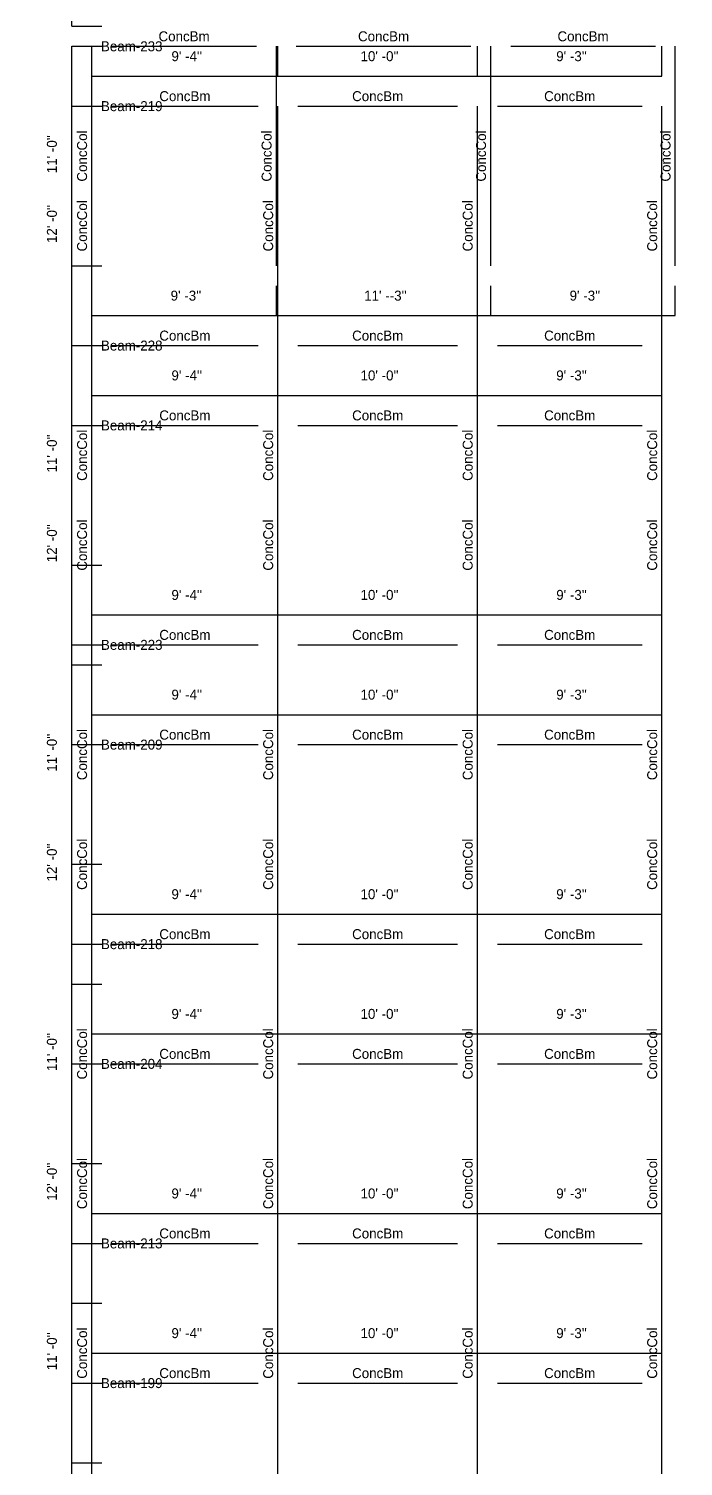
# Model space of a CAD drawing. Extents: x -38 to 2998, y -195 to 11529.
# Drawn here: x -38 to 356, y 7246 to 8111 of the extents above; entities that cross this region are included whole.
import ezdxf
from ezdxf.enums import TextEntityAlignment as Align

# ---------------------------------------------------------------- set-up
doc = ezdxf.new("R2010")
doc.units = 0
doc.header["$MEASUREMENT"] = 0
doc.layers.get('0').update_dxf_attribs({"linetype": 'CONTINUOUS'})
for name, color, linetype in [('CENTERLINES', 7, 'CONTINUOUS'), ('DIMENSIONS', 4, 'CONTINUOUS'), ('TEXT', 5, 'CONTINUOUS')]:
    doc.layers.add(name, color=color, linetype=linetype)
doc.dimstyles.get("Standard").update_dxf_attribs({"dimtxt": 0.18, "dimasz": 0.18, "dimexe": 0.18, "dimexo": 0.0625, "dimgap": 0.09, "dimtad": 0, "dimtih": 1, "dimtoh": 1, "dimdec": 4, "dimzin": 0, "dimtxsty": 'STANDARD', "dimcen": 0.09, "dimazin": 3, "dimtfac": 1, "dimtdec": 4, "dimtofl": 0, "dimtmove": 0, "dimatfit": 3, "dimtolj": 1, "dimtzin": 0})

# ---------------------------------------------------------------- blocks, each defined once
blk = doc.blocks.new('*D1375')
at = {"color": 1, "linetype": 'BYBLOCK'}
for points in [[(-8.29, 7292.29), (-7.23, 7291.23), (-16.77, 7300.77), (-15.71, 7299.71)], [(-8.29, 7148.29), (-7.23, 7147.23), (-16.77, 7156.77), (-15.71, 7155.71)]]:
    blk.add_solid(points, dxfattribs=at)
at = {"layer": 'DIMENSIONS', "color": 9, "linetype": 'BYBLOCK'}
for p, q in [((-12, 7296), (6, 7296)), ((-12, 7152), (6, 7152))]:
    blk.add_line(p, q, dxfattribs=at)
at = {"layer": 'DIMENSIONS', "color": 0, "linetype": 'BYBLOCK'}
blk.add_line((-12, 7152), (-12, 7296), dxfattribs=at)
at = {"layer": 'DIMENSIONS', "color": 0, "linetype": 'BYBLOCK', "insert": (-24, 7224), "char_height": 6, "attachment_point": 5, "rotation": 90}
blk.add_mtext("\\A1; 12' -0''", dxfattribs=at)
blk = doc.blocks.new('*D1376')
at = {"color": 1, "linetype": 'BYBLOCK'}
for points in [[(4.77, 7318.77), (3.71, 7317.71), (-3.71, 7310.29), (-4.77, 7309.23)], [(116.73, 7318.77), (115.67, 7317.71), (108.25, 7310.29), (107.19, 7309.23)]]:
    blk.add_solid(points, dxfattribs=at)
at = {"layer": 'DIMENSIONS', "color": 9, "linetype": 'BYBLOCK'}
for p, q in [((0, 7314), (0, 7332)), ((111.96, 7314), (111.96, 7332))]:
    blk.add_line(p, q, dxfattribs=at)
at = {"layer": 'DIMENSIONS', "color": 0, "linetype": 'BYBLOCK'}
blk.add_line((0, 7314), (111.96, 7314), dxfattribs=at)
at = {"layer": 'DIMENSIONS', "color": 0, "linetype": 'BYBLOCK', "insert": (55.98, 7326), "char_height": 6, "attachment_point": 5}
blk.add_mtext("\\A1; 9' -4''", dxfattribs=at)
blk = doc.blocks.new('*D1377')
at = {"color": 1, "linetype": 'BYBLOCK'}
for points in [[(116.73, 7318.77), (115.67, 7317.71), (108.25, 7310.29), (107.19, 7309.23)], [(236.73, 7318.77), (235.67, 7317.71), (228.25, 7310.29), (227.19, 7309.23)]]:
    blk.add_solid(points, dxfattribs=at)
at = {"layer": 'DIMENSIONS', "color": 9, "linetype": 'BYBLOCK'}
for p, q in [((111.96, 7314), (111.96, 7332)), ((231.96, 7314), (231.96, 7332))]:
    blk.add_line(p, q, dxfattribs=at)
at = {"layer": 'DIMENSIONS', "color": 0, "linetype": 'BYBLOCK'}
blk.add_line((111.96, 7314), (231.96, 7314), dxfattribs=at)
at = {"layer": 'DIMENSIONS', "color": 0, "linetype": 'BYBLOCK', "insert": (171.96, 7326), "char_height": 6, "attachment_point": 5}
blk.add_mtext("\\A1; 10' -0''", dxfattribs=at)
blk = doc.blocks.new('*D1378')
at = {"color": 1, "linetype": 'BYBLOCK'}
for points in [[(236.73, 7318.77), (235.67, 7317.71), (228.25, 7310.29), (227.19, 7309.23)], [(347.73, 7318.77), (346.67, 7317.71), (339.25, 7310.29), (338.19, 7309.23)]]:
    blk.add_solid(points, dxfattribs=at)
at = {"layer": 'DIMENSIONS', "color": 9, "linetype": 'BYBLOCK'}
for p, q in [((231.96, 7314), (231.96, 7332)), ((342.96, 7314), (342.96, 7332))]:
    blk.add_line(p, q, dxfattribs=at)
at = {"layer": 'DIMENSIONS', "color": 0, "linetype": 'BYBLOCK'}
blk.add_line((231.96, 7314), (342.96, 7314), dxfattribs=at)
at = {"layer": 'DIMENSIONS', "color": 0, "linetype": 'BYBLOCK', "insert": (287.46, 7326), "char_height": 6, "attachment_point": 5}
blk.add_mtext("\\A1; 9' -3''", dxfattribs=at)
blk = doc.blocks.new('*D1379')
at = {"color": 1, "linetype": 'BYBLOCK'}
for points in [[(-8.29, 7484.29), (-7.23, 7483.23), (-16.77, 7492.77), (-15.71, 7491.71)], [(-8.29, 7340.29), (-7.23, 7339.23), (-16.77, 7348.77), (-15.71, 7347.71)]]:
    blk.add_solid(points, dxfattribs=at)
at = {"layer": 'DIMENSIONS', "color": 9, "linetype": 'BYBLOCK'}
for p, q in [((-12, 7488), (6, 7488)), ((-12, 7344), (6, 7344))]:
    blk.add_line(p, q, dxfattribs=at)
at = {"layer": 'DIMENSIONS', "color": 0, "linetype": 'BYBLOCK'}
blk.add_line((-12, 7344), (-12, 7488), dxfattribs=at)
at = {"layer": 'DIMENSIONS', "color": 0, "linetype": 'BYBLOCK', "insert": (-24, 7416), "char_height": 6, "attachment_point": 5, "rotation": 90}
blk.add_mtext("\\A1; 12' -0''", dxfattribs=at)
blk = doc.blocks.new('*D1380')
at = {"color": 1, "linetype": 'BYBLOCK'}
for points in [[(4.77, 7510.77), (3.71, 7509.71), (-3.71, 7502.29), (-4.77, 7501.23)], [(116.73, 7510.77), (115.67, 7509.71), (108.25, 7502.29), (107.19, 7501.23)]]:
    blk.add_solid(points, dxfattribs=at)
at = {"layer": 'DIMENSIONS', "color": 9, "linetype": 'BYBLOCK'}
for p, q in [((0, 7506), (0, 7524)), ((111.96, 7506), (111.96, 7524))]:
    blk.add_line(p, q, dxfattribs=at)
at = {"layer": 'DIMENSIONS', "color": 0, "linetype": 'BYBLOCK'}
blk.add_line((0, 7506), (111.96, 7506), dxfattribs=at)
at = {"layer": 'DIMENSIONS', "color": 0, "linetype": 'BYBLOCK', "insert": (55.98, 7518), "char_height": 6, "attachment_point": 5}
blk.add_mtext("\\A1; 9' -4''", dxfattribs=at)
blk = doc.blocks.new('*D1381')
at = {"color": 1, "linetype": 'BYBLOCK'}
for points in [[(116.73, 7510.77), (115.67, 7509.71), (108.25, 7502.29), (107.19, 7501.23)], [(236.73, 7510.77), (235.67, 7509.71), (228.25, 7502.29), (227.19, 7501.23)]]:
    blk.add_solid(points, dxfattribs=at)
at = {"layer": 'DIMENSIONS', "color": 9, "linetype": 'BYBLOCK'}
for p, q in [((111.96, 7506), (111.96, 7524)), ((231.96, 7506), (231.96, 7524))]:
    blk.add_line(p, q, dxfattribs=at)
at = {"layer": 'DIMENSIONS', "color": 0, "linetype": 'BYBLOCK'}
blk.add_line((111.96, 7506), (231.96, 7506), dxfattribs=at)
at = {"layer": 'DIMENSIONS', "color": 0, "linetype": 'BYBLOCK', "insert": (171.96, 7518), "char_height": 6, "attachment_point": 5}
blk.add_mtext("\\A1; 10' -0''", dxfattribs=at)
blk = doc.blocks.new('*D1382')
at = {"color": 1, "linetype": 'BYBLOCK'}
for points in [[(236.73, 7510.77), (235.67, 7509.71), (228.25, 7502.29), (227.19, 7501.23)], [(347.73, 7510.77), (346.67, 7509.71), (339.25, 7502.29), (338.19, 7501.23)]]:
    blk.add_solid(points, dxfattribs=at)
at = {"layer": 'DIMENSIONS', "color": 9, "linetype": 'BYBLOCK'}
for p, q in [((231.96, 7506), (231.96, 7524)), ((342.96, 7506), (342.96, 7524))]:
    blk.add_line(p, q, dxfattribs=at)
at = {"layer": 'DIMENSIONS', "color": 0, "linetype": 'BYBLOCK'}
blk.add_line((231.96, 7506), (342.96, 7506), dxfattribs=at)
at = {"layer": 'DIMENSIONS', "color": 0, "linetype": 'BYBLOCK', "insert": (287.46, 7518), "char_height": 6, "attachment_point": 5}
blk.add_mtext("\\A1; 9' -3''", dxfattribs=at)
blk = doc.blocks.new('*D1383')
at = {"color": 1, "linetype": 'BYBLOCK'}
for points in [[(-8.29, 7676.29), (-7.23, 7675.23), (-16.77, 7684.77), (-15.71, 7683.71)], [(-8.29, 7532.29), (-7.23, 7531.23), (-16.77, 7540.77), (-15.71, 7539.71)]]:
    blk.add_solid(points, dxfattribs=at)
at = {"layer": 'DIMENSIONS', "color": 9, "linetype": 'BYBLOCK'}
for p, q in [((-12, 7680), (6, 7680)), ((-12, 7536), (6, 7536))]:
    blk.add_line(p, q, dxfattribs=at)
at = {"layer": 'DIMENSIONS', "color": 0, "linetype": 'BYBLOCK'}
blk.add_line((-12, 7536), (-12, 7680), dxfattribs=at)
at = {"layer": 'DIMENSIONS', "color": 0, "linetype": 'BYBLOCK', "insert": (-24, 7608), "char_height": 6, "attachment_point": 5, "rotation": 90}
blk.add_mtext("\\A1; 12' -0''", dxfattribs=at)
blk = doc.blocks.new('*D1384')
at = {"color": 1, "linetype": 'BYBLOCK'}
for points in [[(4.77, 7702.77), (3.71, 7701.71), (-3.71, 7694.29), (-4.77, 7693.23)], [(116.73, 7702.77), (115.67, 7701.71), (108.25, 7694.29), (107.19, 7693.23)]]:
    blk.add_solid(points, dxfattribs=at)
at = {"layer": 'DIMENSIONS', "color": 9, "linetype": 'BYBLOCK'}
for p, q in [((0, 7698), (0, 7716)), ((111.96, 7698), (111.96, 7716))]:
    blk.add_line(p, q, dxfattribs=at)
at = {"layer": 'DIMENSIONS', "color": 0, "linetype": 'BYBLOCK'}
blk.add_line((0, 7698), (111.96, 7698), dxfattribs=at)
at = {"layer": 'DIMENSIONS', "color": 0, "linetype": 'BYBLOCK', "insert": (55.98, 7710), "char_height": 6, "attachment_point": 5}
blk.add_mtext("\\A1; 9' -4''", dxfattribs=at)
blk = doc.blocks.new('*D1385')
at = {"color": 1, "linetype": 'BYBLOCK'}
for points in [[(116.73, 7702.77), (115.67, 7701.71), (108.25, 7694.29), (107.19, 7693.23)], [(236.73, 7702.77), (235.67, 7701.71), (228.25, 7694.29), (227.19, 7693.23)]]:
    blk.add_solid(points, dxfattribs=at)
at = {"layer": 'DIMENSIONS', "color": 9, "linetype": 'BYBLOCK'}
for p, q in [((111.96, 7698), (111.96, 7716)), ((231.96, 7698), (231.96, 7716))]:
    blk.add_line(p, q, dxfattribs=at)
at = {"layer": 'DIMENSIONS', "color": 0, "linetype": 'BYBLOCK'}
blk.add_line((111.96, 7698), (231.96, 7698), dxfattribs=at)
at = {"layer": 'DIMENSIONS', "color": 0, "linetype": 'BYBLOCK', "insert": (171.96, 7710), "char_height": 6, "attachment_point": 5}
blk.add_mtext("\\A1; 10' -0''", dxfattribs=at)
blk = doc.blocks.new('*D1386')
at = {"color": 1, "linetype": 'BYBLOCK'}
for points in [[(236.73, 7702.77), (235.67, 7701.71), (228.25, 7694.29), (227.19, 7693.23)], [(347.73, 7702.77), (346.67, 7701.71), (339.25, 7694.29), (338.19, 7693.23)]]:
    blk.add_solid(points, dxfattribs=at)
at = {"layer": 'DIMENSIONS', "color": 9, "linetype": 'BYBLOCK'}
for p, q in [((231.96, 7698), (231.96, 7716)), ((342.96, 7698), (342.96, 7716))]:
    blk.add_line(p, q, dxfattribs=at)
at = {"layer": 'DIMENSIONS', "color": 0, "linetype": 'BYBLOCK'}
blk.add_line((231.96, 7698), (342.96, 7698), dxfattribs=at)
at = {"layer": 'DIMENSIONS', "color": 0, "linetype": 'BYBLOCK', "insert": (287.46, 7710), "char_height": 6, "attachment_point": 5}
blk.add_mtext("\\A1; 9' -3''", dxfattribs=at)
blk = doc.blocks.new('*D1387')
at = {"color": 1, "linetype": 'BYBLOCK'}
for points in [[(-8.29, 7868.29), (-7.23, 7867.23), (-16.77, 7876.77), (-15.71, 7875.71)], [(-8.29, 7724.29), (-7.23, 7723.23), (-16.77, 7732.77), (-15.71, 7731.71)]]:
    blk.add_solid(points, dxfattribs=at)
at = {"layer": 'DIMENSIONS', "color": 9, "linetype": 'BYBLOCK'}
for p, q in [((-12, 7872), (6, 7872)), ((-12, 7728), (6, 7728))]:
    blk.add_line(p, q, dxfattribs=at)
at = {"layer": 'DIMENSIONS', "color": 0, "linetype": 'BYBLOCK'}
blk.add_line((-12, 7728), (-12, 7872), dxfattribs=at)
at = {"layer": 'DIMENSIONS', "color": 0, "linetype": 'BYBLOCK', "insert": (-24, 7800), "char_height": 6, "attachment_point": 5, "rotation": 90}
blk.add_mtext("\\A1; 12' -0''", dxfattribs=at)
blk = doc.blocks.new('*D1388')
at = {"color": 1, "linetype": 'BYBLOCK'}
for points in [[(4.77, 7894.77), (3.71, 7893.71), (-3.71, 7886.29), (-4.77, 7885.23)], [(116.73, 7894.77), (115.67, 7893.71), (108.25, 7886.29), (107.19, 7885.23)]]:
    blk.add_solid(points, dxfattribs=at)
at = {"layer": 'DIMENSIONS', "color": 9, "linetype": 'BYBLOCK'}
for p, q in [((0, 7890), (0, 7908)), ((111.96, 7890), (111.96, 7908))]:
    blk.add_line(p, q, dxfattribs=at)
at = {"layer": 'DIMENSIONS', "color": 0, "linetype": 'BYBLOCK'}
blk.add_line((0, 7890), (111.96, 7890), dxfattribs=at)
at = {"layer": 'DIMENSIONS', "color": 0, "linetype": 'BYBLOCK', "insert": (55.98, 7902), "char_height": 6, "attachment_point": 5}
blk.add_mtext("\\A1; 9' -4''", dxfattribs=at)
blk = doc.blocks.new('*D1389')
at = {"color": 1, "linetype": 'BYBLOCK'}
for points in [[(116.73, 7894.77), (115.67, 7893.71), (108.25, 7886.29), (107.19, 7885.23)], [(236.73, 7894.77), (235.67, 7893.71), (228.25, 7886.29), (227.19, 7885.23)]]:
    blk.add_solid(points, dxfattribs=at)
at = {"layer": 'DIMENSIONS', "color": 9, "linetype": 'BYBLOCK'}
for p, q in [((111.96, 7890), (111.96, 7908)), ((231.96, 7890), (231.96, 7908))]:
    blk.add_line(p, q, dxfattribs=at)
at = {"layer": 'DIMENSIONS', "color": 0, "linetype": 'BYBLOCK'}
blk.add_line((111.96, 7890), (231.96, 7890), dxfattribs=at)
at = {"layer": 'DIMENSIONS', "color": 0, "linetype": 'BYBLOCK', "insert": (171.96, 7902), "char_height": 6, "attachment_point": 5}
blk.add_mtext("\\A1; 10' -0''", dxfattribs=at)
blk = doc.blocks.new('*D1390')
at = {"color": 1, "linetype": 'BYBLOCK'}
for points in [[(236.73, 7894.77), (235.67, 7893.71), (228.25, 7886.29), (227.19, 7885.23)], [(347.73, 7894.77), (346.67, 7893.71), (339.25, 7886.29), (338.19, 7885.23)]]:
    blk.add_solid(points, dxfattribs=at)
at = {"layer": 'DIMENSIONS', "color": 9, "linetype": 'BYBLOCK'}
for p, q in [((231.96, 7890), (231.96, 7908)), ((342.96, 7890), (342.96, 7908))]:
    blk.add_line(p, q, dxfattribs=at)
at = {"layer": 'DIMENSIONS', "color": 0, "linetype": 'BYBLOCK'}
blk.add_line((231.96, 7890), (342.96, 7890), dxfattribs=at)
at = {"layer": 'DIMENSIONS', "color": 0, "linetype": 'BYBLOCK', "insert": (287.46, 7902), "char_height": 6, "attachment_point": 5}
blk.add_mtext("\\A1; 9' -3''", dxfattribs=at)
blk = doc.blocks.new('*D1391')
at = {"color": 1, "linetype": 'BYBLOCK'}
for points in [[(-8.29, 8060.29), (-7.23, 8059.23), (-16.77, 8068.77), (-15.71, 8067.71)], [(-8.29, 7916.29), (-7.23, 7915.23), (-16.77, 7924.77), (-15.71, 7923.71)]]:
    blk.add_solid(points, dxfattribs=at)
at = {"layer": 'DIMENSIONS', "color": 9, "linetype": 'BYBLOCK'}
for p, q in [((-12, 8064), (6, 8064)), ((-12, 7920), (6, 7920))]:
    blk.add_line(p, q, dxfattribs=at)
at = {"layer": 'DIMENSIONS', "color": 0, "linetype": 'BYBLOCK'}
blk.add_line((-12, 7920), (-12, 8064), dxfattribs=at)
at = {"layer": 'DIMENSIONS', "color": 0, "linetype": 'BYBLOCK', "insert": (-24, 7992), "char_height": 6, "attachment_point": 5, "rotation": 90}
blk.add_mtext("\\A1; 12' -0''", dxfattribs=at)
blk = doc.blocks.new('*D1392')
at = {"color": 1, "linetype": 'BYBLOCK'}
for points in [[(4.77, 8086.77), (3.71, 8085.71), (-3.71, 8078.29), (-4.77, 8077.23)], [(116.73, 8086.77), (115.67, 8085.71), (108.25, 8078.29), (107.19, 8077.23)]]:
    blk.add_solid(points, dxfattribs=at)
at = {"layer": 'DIMENSIONS', "color": 9, "linetype": 'BYBLOCK'}
for p, q in [((0, 8082), (0, 8100)), ((111.96, 8082), (111.96, 8100))]:
    blk.add_line(p, q, dxfattribs=at)
at = {"layer": 'DIMENSIONS', "color": 0, "linetype": 'BYBLOCK'}
blk.add_line((0, 8082), (111.96, 8082), dxfattribs=at)
at = {"layer": 'DIMENSIONS', "color": 0, "linetype": 'BYBLOCK', "insert": (55.98, 8094), "char_height": 6, "attachment_point": 5}
blk.add_mtext("\\A1; 9' -4''", dxfattribs=at)
blk = doc.blocks.new('*D1393')
at = {"color": 1, "linetype": 'BYBLOCK'}
for points in [[(116.73, 8086.77), (115.67, 8085.71), (108.25, 8078.29), (107.19, 8077.23)], [(236.73, 8086.77), (235.67, 8085.71), (228.25, 8078.29), (227.19, 8077.23)]]:
    blk.add_solid(points, dxfattribs=at)
at = {"layer": 'DIMENSIONS', "color": 9, "linetype": 'BYBLOCK'}
for p, q in [((111.96, 8082), (111.96, 8100)), ((231.96, 8082), (231.96, 8100))]:
    blk.add_line(p, q, dxfattribs=at)
at = {"layer": 'DIMENSIONS', "color": 0, "linetype": 'BYBLOCK'}
blk.add_line((111.96, 8082), (231.96, 8082), dxfattribs=at)
at = {"layer": 'DIMENSIONS', "color": 0, "linetype": 'BYBLOCK', "insert": (171.96, 8094), "char_height": 6, "attachment_point": 5}
blk.add_mtext("\\A1; 10' -0''", dxfattribs=at)
blk = doc.blocks.new('*D1394')
at = {"color": 1, "linetype": 'BYBLOCK'}
for points in [[(236.73, 8086.77), (235.67, 8085.71), (228.25, 8078.29), (227.19, 8077.23)], [(347.73, 8086.77), (346.67, 8085.71), (339.25, 8078.29), (338.19, 8077.23)]]:
    blk.add_solid(points, dxfattribs=at)
at = {"layer": 'DIMENSIONS', "color": 9, "linetype": 'BYBLOCK'}
for p, q in [((231.96, 8082), (231.96, 8100)), ((342.96, 8082), (342.96, 8100))]:
    blk.add_line(p, q, dxfattribs=at)
at = {"layer": 'DIMENSIONS', "color": 0, "linetype": 'BYBLOCK'}
blk.add_line((231.96, 8082), (342.96, 8082), dxfattribs=at)
at = {"layer": 'DIMENSIONS', "color": 0, "linetype": 'BYBLOCK', "insert": (287.46, 8094), "char_height": 6, "attachment_point": 5}
blk.add_mtext("\\A1; 9' -3''", dxfattribs=at)
blk = doc.blocks.new('*D1395')
at = {"color": 1, "linetype": 'BYBLOCK'}
for points in [[(-8.29, 8252.29), (-7.23, 8251.23), (-16.77, 8260.77), (-15.71, 8259.71)], [(-8.29, 8108.29), (-7.23, 8107.23), (-16.77, 8116.77), (-15.71, 8115.71)]]:
    blk.add_solid(points, dxfattribs=at)
at = {"layer": 'DIMENSIONS', "color": 9, "linetype": 'BYBLOCK'}
for p, q in [((-12, 8256), (6, 8256)), ((-12, 8112), (6, 8112))]:
    blk.add_line(p, q, dxfattribs=at)
at = {"layer": 'DIMENSIONS', "color": 0, "linetype": 'BYBLOCK'}
blk.add_line((-12, 8112), (-12, 8256), dxfattribs=at)
at = {"layer": 'DIMENSIONS', "color": 0, "linetype": 'BYBLOCK', "insert": (-24, 8184), "char_height": 6, "attachment_point": 5, "rotation": 90}
blk.add_mtext("\\A1; 12' -0''", dxfattribs=at)
blk = doc.blocks.new('*D1857')
at = {"color": 1, "linetype": 'BYBLOCK'}
for points in [[(-8.29, 7376.29), (-7.23, 7375.23), (-16.77, 7384.77), (-15.71, 7383.71)], [(-8.29, 7244.29), (-7.23, 7243.23), (-16.77, 7252.77), (-15.71, 7251.71)]]:
    blk.add_solid(points, dxfattribs=at)
at = {"layer": 'DIMENSIONS', "color": 9, "linetype": 'BYBLOCK'}
for p, q in [((-12, 7380), (6, 7380)), ((-12, 7248), (6, 7248))]:
    blk.add_line(p, q, dxfattribs=at)
at = {"layer": 'DIMENSIONS', "color": 0, "linetype": 'BYBLOCK'}
blk.add_line((-12, 7248), (-12, 7380), dxfattribs=at)
at = {"layer": 'DIMENSIONS', "color": 0, "linetype": 'BYBLOCK', "insert": (-24, 7314), "char_height": 6, "attachment_point": 5, "rotation": 90}
blk.add_mtext("\\A1; 11' -0''", dxfattribs=at)
blk = doc.blocks.new('*D1858')
at = {"color": 1, "linetype": 'BYBLOCK'}
for points in [[(4.77, 7402.77), (3.71, 7401.71), (-3.71, 7394.29), (-4.77, 7393.23)], [(116.73, 7402.77), (115.67, 7401.71), (108.25, 7394.29), (107.19, 7393.23)]]:
    blk.add_solid(points, dxfattribs=at)
at = {"layer": 'DIMENSIONS', "color": 9, "linetype": 'BYBLOCK'}
for p, q in [((0, 7398), (0, 7416)), ((111.96, 7398), (111.96, 7416))]:
    blk.add_line(p, q, dxfattribs=at)
at = {"layer": 'DIMENSIONS', "color": 0, "linetype": 'BYBLOCK'}
blk.add_line((0, 7398), (111.96, 7398), dxfattribs=at)
at = {"layer": 'DIMENSIONS', "color": 0, "linetype": 'BYBLOCK', "insert": (55.98, 7410), "char_height": 6, "attachment_point": 5}
blk.add_mtext("\\A1; 9' -4''", dxfattribs=at)
blk = doc.blocks.new('*D1859')
at = {"color": 1, "linetype": 'BYBLOCK'}
for points in [[(116.73, 7402.77), (115.67, 7401.71), (108.25, 7394.29), (107.19, 7393.23)], [(236.73, 7402.77), (235.67, 7401.71), (228.25, 7394.29), (227.19, 7393.23)]]:
    blk.add_solid(points, dxfattribs=at)
at = {"layer": 'DIMENSIONS', "color": 9, "linetype": 'BYBLOCK'}
for p, q in [((111.96, 7398), (111.96, 7416)), ((231.96, 7398), (231.96, 7416))]:
    blk.add_line(p, q, dxfattribs=at)
at = {"layer": 'DIMENSIONS', "color": 0, "linetype": 'BYBLOCK'}
blk.add_line((111.96, 7398), (231.96, 7398), dxfattribs=at)
at = {"layer": 'DIMENSIONS', "color": 0, "linetype": 'BYBLOCK', "insert": (171.96, 7410), "char_height": 6, "attachment_point": 5}
blk.add_mtext("\\A1; 10' -0''", dxfattribs=at)
blk = doc.blocks.new('*D1860')
at = {"color": 1, "linetype": 'BYBLOCK'}
for points in [[(236.73, 7402.77), (235.67, 7401.71), (228.25, 7394.29), (227.19, 7393.23)], [(347.73, 7402.77), (346.67, 7401.71), (339.25, 7394.29), (338.19, 7393.23)]]:
    blk.add_solid(points, dxfattribs=at)
at = {"layer": 'DIMENSIONS', "color": 9, "linetype": 'BYBLOCK'}
for p, q in [((231.96, 7398), (231.96, 7416)), ((342.96, 7398), (342.96, 7416))]:
    blk.add_line(p, q, dxfattribs=at)
at = {"layer": 'DIMENSIONS', "color": 0, "linetype": 'BYBLOCK'}
blk.add_line((231.96, 7398), (342.96, 7398), dxfattribs=at)
at = {"layer": 'DIMENSIONS', "color": 0, "linetype": 'BYBLOCK', "insert": (287.46, 7410), "char_height": 6, "attachment_point": 5}
blk.add_mtext("\\A1; 9' -3''", dxfattribs=at)
blk = doc.blocks.new('*D1861')
at = {"color": 1, "linetype": 'BYBLOCK'}
for points in [[(-8.29, 7556.29), (-7.23, 7555.23), (-16.77, 7564.77), (-15.71, 7563.71)], [(-8.29, 7424.29), (-7.23, 7423.23), (-16.77, 7432.77), (-15.71, 7431.71)]]:
    blk.add_solid(points, dxfattribs=at)
at = {"layer": 'DIMENSIONS', "color": 9, "linetype": 'BYBLOCK'}
for p, q in [((-12, 7560), (6, 7560)), ((-12, 7428), (6, 7428))]:
    blk.add_line(p, q, dxfattribs=at)
at = {"layer": 'DIMENSIONS', "color": 0, "linetype": 'BYBLOCK'}
blk.add_line((-12, 7428), (-12, 7560), dxfattribs=at)
at = {"layer": 'DIMENSIONS', "color": 0, "linetype": 'BYBLOCK', "insert": (-24, 7494), "char_height": 6, "attachment_point": 5, "rotation": 90}
blk.add_mtext("\\A1; 11' -0''", dxfattribs=at)
blk = doc.blocks.new('*D1862')
at = {"color": 1, "linetype": 'BYBLOCK'}
for points in [[(4.77, 7582.77), (3.71, 7581.71), (-3.71, 7574.29), (-4.77, 7573.23)], [(116.73, 7582.77), (115.67, 7581.71), (108.25, 7574.29), (107.19, 7573.23)]]:
    blk.add_solid(points, dxfattribs=at)
at = {"layer": 'DIMENSIONS', "color": 9, "linetype": 'BYBLOCK'}
for p, q in [((0, 7578), (0, 7596)), ((111.96, 7578), (111.96, 7596))]:
    blk.add_line(p, q, dxfattribs=at)
at = {"layer": 'DIMENSIONS', "color": 0, "linetype": 'BYBLOCK'}
blk.add_line((0, 7578), (111.96, 7578), dxfattribs=at)
at = {"layer": 'DIMENSIONS', "color": 0, "linetype": 'BYBLOCK', "insert": (55.98, 7590), "char_height": 6, "attachment_point": 5}
blk.add_mtext("\\A1; 9' -4''", dxfattribs=at)
blk = doc.blocks.new('*D1863')
at = {"color": 1, "linetype": 'BYBLOCK'}
for points in [[(116.73, 7582.77), (115.67, 7581.71), (108.25, 7574.29), (107.19, 7573.23)], [(236.73, 7582.77), (235.67, 7581.71), (228.25, 7574.29), (227.19, 7573.23)]]:
    blk.add_solid(points, dxfattribs=at)
at = {"layer": 'DIMENSIONS', "color": 9, "linetype": 'BYBLOCK'}
for p, q in [((111.96, 7578), (111.96, 7596)), ((231.96, 7578), (231.96, 7596))]:
    blk.add_line(p, q, dxfattribs=at)
at = {"layer": 'DIMENSIONS', "color": 0, "linetype": 'BYBLOCK'}
blk.add_line((111.96, 7578), (231.96, 7578), dxfattribs=at)
at = {"layer": 'DIMENSIONS', "color": 0, "linetype": 'BYBLOCK', "insert": (171.96, 7590), "char_height": 6, "attachment_point": 5}
blk.add_mtext("\\A1; 10' -0''", dxfattribs=at)
blk = doc.blocks.new('*D1864')
at = {"color": 1, "linetype": 'BYBLOCK'}
for points in [[(236.73, 7582.77), (235.67, 7581.71), (228.25, 7574.29), (227.19, 7573.23)], [(347.73, 7582.77), (346.67, 7581.71), (339.25, 7574.29), (338.19, 7573.23)]]:
    blk.add_solid(points, dxfattribs=at)
at = {"layer": 'DIMENSIONS', "color": 9, "linetype": 'BYBLOCK'}
for p, q in [((231.96, 7578), (231.96, 7596)), ((342.96, 7578), (342.96, 7596))]:
    blk.add_line(p, q, dxfattribs=at)
at = {"layer": 'DIMENSIONS', "color": 0, "linetype": 'BYBLOCK'}
blk.add_line((231.96, 7578), (342.96, 7578), dxfattribs=at)
at = {"layer": 'DIMENSIONS', "color": 0, "linetype": 'BYBLOCK', "insert": (287.46, 7590), "char_height": 6, "attachment_point": 5}
blk.add_mtext("\\A1; 9' -3''", dxfattribs=at)
blk = doc.blocks.new('*D1865')
at = {"color": 1, "linetype": 'BYBLOCK'}
for points in [[(-8.29, 7736.29), (-7.23, 7735.23), (-16.77, 7744.77), (-15.71, 7743.71)], [(-8.29, 7604.29), (-7.23, 7603.23), (-16.77, 7612.77), (-15.71, 7611.71)]]:
    blk.add_solid(points, dxfattribs=at)
at = {"layer": 'DIMENSIONS', "color": 9, "linetype": 'BYBLOCK'}
for p, q in [((-12, 7740), (6, 7740)), ((-12, 7608), (6, 7608))]:
    blk.add_line(p, q, dxfattribs=at)
at = {"layer": 'DIMENSIONS', "color": 0, "linetype": 'BYBLOCK'}
blk.add_line((-12, 7608), (-12, 7740), dxfattribs=at)
at = {"layer": 'DIMENSIONS', "color": 0, "linetype": 'BYBLOCK', "insert": (-24, 7674), "char_height": 6, "attachment_point": 5, "rotation": 90}
blk.add_mtext("\\A1; 11' -0''", dxfattribs=at)
blk = doc.blocks.new('*D1866')
at = {"color": 1, "linetype": 'BYBLOCK'}
for points in [[(4.77, 7762.77), (3.71, 7761.71), (-3.71, 7754.29), (-4.77, 7753.23)], [(116.73, 7762.77), (115.67, 7761.71), (108.25, 7754.29), (107.19, 7753.23)]]:
    blk.add_solid(points, dxfattribs=at)
at = {"layer": 'DIMENSIONS', "color": 9, "linetype": 'BYBLOCK'}
for p, q in [((0, 7758), (0, 7776)), ((111.96, 7758), (111.96, 7776))]:
    blk.add_line(p, q, dxfattribs=at)
at = {"layer": 'DIMENSIONS', "color": 0, "linetype": 'BYBLOCK'}
blk.add_line((0, 7758), (111.96, 7758), dxfattribs=at)
at = {"layer": 'DIMENSIONS', "color": 0, "linetype": 'BYBLOCK', "insert": (55.98, 7770), "char_height": 6, "attachment_point": 5}
blk.add_mtext("\\A1; 9' -4''", dxfattribs=at)
blk = doc.blocks.new('*D1867')
at = {"color": 1, "linetype": 'BYBLOCK'}
for points in [[(116.73, 7762.77), (115.67, 7761.71), (108.25, 7754.29), (107.19, 7753.23)], [(236.73, 7762.77), (235.67, 7761.71), (228.25, 7754.29), (227.19, 7753.23)]]:
    blk.add_solid(points, dxfattribs=at)
at = {"layer": 'DIMENSIONS', "color": 9, "linetype": 'BYBLOCK'}
for p, q in [((111.96, 7758), (111.96, 7776)), ((231.96, 7758), (231.96, 7776))]:
    blk.add_line(p, q, dxfattribs=at)
at = {"layer": 'DIMENSIONS', "color": 0, "linetype": 'BYBLOCK'}
blk.add_line((111.96, 7758), (231.96, 7758), dxfattribs=at)
at = {"layer": 'DIMENSIONS', "color": 0, "linetype": 'BYBLOCK', "insert": (171.96, 7770), "char_height": 6, "attachment_point": 5}
blk.add_mtext("\\A1; 10' -0''", dxfattribs=at)
blk = doc.blocks.new('*D1868')
at = {"color": 1, "linetype": 'BYBLOCK'}
for points in [[(236.73, 7762.77), (235.67, 7761.71), (228.25, 7754.29), (227.19, 7753.23)], [(347.73, 7762.77), (346.67, 7761.71), (339.25, 7754.29), (338.19, 7753.23)]]:
    blk.add_solid(points, dxfattribs=at)
at = {"layer": 'DIMENSIONS', "color": 9, "linetype": 'BYBLOCK'}
for p, q in [((231.96, 7758), (231.96, 7776)), ((342.96, 7758), (342.96, 7776))]:
    blk.add_line(p, q, dxfattribs=at)
at = {"layer": 'DIMENSIONS', "color": 0, "linetype": 'BYBLOCK'}
blk.add_line((231.96, 7758), (342.96, 7758), dxfattribs=at)
at = {"layer": 'DIMENSIONS', "color": 0, "linetype": 'BYBLOCK', "insert": (287.46, 7770), "char_height": 6, "attachment_point": 5}
blk.add_mtext("\\A1; 9' -3''", dxfattribs=at)
blk = doc.blocks.new('*D1869')
at = {"color": 1, "linetype": 'BYBLOCK'}
for points in [[(-8.29, 7916.29), (-7.23, 7915.23), (-16.77, 7924.77), (-15.71, 7923.71)], [(-8.29, 7784.29), (-7.23, 7783.23), (-16.77, 7792.77), (-15.71, 7791.71)]]:
    blk.add_solid(points, dxfattribs=at)
at = {"layer": 'DIMENSIONS', "color": 9, "linetype": 'BYBLOCK'}
for p, q in [((-12, 7920), (6, 7920)), ((-12, 7788), (6, 7788))]:
    blk.add_line(p, q, dxfattribs=at)
at = {"layer": 'DIMENSIONS', "color": 0, "linetype": 'BYBLOCK'}
blk.add_line((-12, 7788), (-12, 7920), dxfattribs=at)
at = {"layer": 'DIMENSIONS', "color": 0, "linetype": 'BYBLOCK', "insert": (-24, 7854), "char_height": 6, "attachment_point": 5, "rotation": 90}
blk.add_mtext("\\A1; 11' -0''", dxfattribs=at)
blk = doc.blocks.new('*D1870')
at = {"color": 1, "linetype": 'BYBLOCK'}
for points in [[(4.77, 7942.77), (3.71, 7941.71), (-3.71, 7934.29), (-4.77, 7933.23)], [(115.77, 7942.77), (114.71, 7941.71), (107.29, 7934.29), (106.23, 7933.23)]]:
    blk.add_solid(points, dxfattribs=at)
at = {"layer": 'DIMENSIONS', "color": 9, "linetype": 'BYBLOCK'}
for p, q in [((0, 7938), (0, 7956)), ((111, 7938), (111, 7956))]:
    blk.add_line(p, q, dxfattribs=at)
at = {"layer": 'DIMENSIONS', "color": 0, "linetype": 'BYBLOCK'}
blk.add_line((0, 7938), (111, 7938), dxfattribs=at)
at = {"layer": 'DIMENSIONS', "color": 0, "linetype": 'BYBLOCK', "insert": (55.5, 7950), "char_height": 6, "attachment_point": 5}
blk.add_mtext("\\A1; 9' -3''", dxfattribs=at)
blk = doc.blocks.new('*D1871')
at = {"color": 1, "linetype": 'BYBLOCK'}
for points in [[(115.77, 7942.77), (114.71, 7941.71), (107.29, 7934.29), (106.23, 7933.23)], [(244.77, 7942.77), (243.71, 7941.71), (236.29, 7934.29), (235.23, 7933.23)]]:
    blk.add_solid(points, dxfattribs=at)
at = {"layer": 'DIMENSIONS', "color": 9, "linetype": 'BYBLOCK'}
for p, q in [((111, 7938), (111, 7956)), ((240, 7938), (240, 7956))]:
    blk.add_line(p, q, dxfattribs=at)
at = {"layer": 'DIMENSIONS', "color": 0, "linetype": 'BYBLOCK'}
blk.add_line((111, 7938), (240, 7938), dxfattribs=at)
at = {"layer": 'DIMENSIONS', "color": 0, "linetype": 'BYBLOCK', "insert": (175.5, 7950), "char_height": 6, "attachment_point": 5}
blk.add_mtext("\\A1; 11' --3''", dxfattribs=at)
blk = doc.blocks.new('*D1872')
at = {"color": 1, "linetype": 'BYBLOCK'}
for points in [[(244.77, 7942.77), (243.71, 7941.71), (236.29, 7934.29), (235.23, 7933.23)], [(355.77, 7942.77), (354.71, 7941.71), (347.29, 7934.29), (346.23, 7933.23)]]:
    blk.add_solid(points, dxfattribs=at)
at = {"layer": 'DIMENSIONS', "color": 9, "linetype": 'BYBLOCK'}
for p, q in [((240, 7938), (240, 7956)), ((351, 7938), (351, 7956))]:
    blk.add_line(p, q, dxfattribs=at)
at = {"layer": 'DIMENSIONS', "color": 0, "linetype": 'BYBLOCK'}
blk.add_line((240, 7938), (351, 7938), dxfattribs=at)
at = {"layer": 'DIMENSIONS', "color": 0, "linetype": 'BYBLOCK', "insert": (295.5, 7950), "char_height": 6, "attachment_point": 5}
blk.add_mtext("\\A1; 9' -3''", dxfattribs=at)
blk = doc.blocks.new('*D1873')
at = {"color": 1, "linetype": 'BYBLOCK'}
for points in [[(-8.29, 8096.29), (-7.23, 8095.23), (-16.77, 8104.77), (-15.71, 8103.71)], [(-8.29, 7964.29), (-7.23, 7963.23), (-16.77, 7972.77), (-15.71, 7971.71)]]:
    blk.add_solid(points, dxfattribs=at)
at = {"layer": 'DIMENSIONS', "color": 9, "linetype": 'BYBLOCK'}
for p, q in [((-12, 8100), (6, 8100)), ((-12, 7968), (6, 7968))]:
    blk.add_line(p, q, dxfattribs=at)
at = {"layer": 'DIMENSIONS', "color": 0, "linetype": 'BYBLOCK'}
blk.add_line((-12, 7968), (-12, 8100), dxfattribs=at)
at = {"layer": 'DIMENSIONS', "color": 0, "linetype": 'BYBLOCK', "insert": (-24, 8034), "char_height": 6, "attachment_point": 5, "rotation": 90}
blk.add_mtext("\\A1; 11' -0''", dxfattribs=at)
blk = doc.blocks.new('*D1874')
at = {"color": 1, "linetype": 'BYBLOCK'}
for points in [[(4.77, 8122.77), (3.71, 8121.71), (-3.71, 8114.29), (-4.77, 8113.23)], [(115.77, 8122.77), (114.71, 8121.71), (107.29, 8114.29), (106.23, 8113.23)]]:
    blk.add_solid(points, dxfattribs=at)
at = {"layer": 'DIMENSIONS', "color": 9, "linetype": 'BYBLOCK'}
for p, q in [((0, 8118), (0, 8136)), ((111, 8118), (111, 8136))]:
    blk.add_line(p, q, dxfattribs=at)
at = {"layer": 'DIMENSIONS', "color": 0, "linetype": 'BYBLOCK'}
blk.add_line((0, 8118), (111, 8118), dxfattribs=at)
at = {"layer": 'DIMENSIONS', "color": 0, "linetype": 'BYBLOCK', "insert": (55.5, 8130), "char_height": 6, "attachment_point": 5}
blk.add_mtext("\\A1; 9' -3''", dxfattribs=at)
blk = doc.blocks.new('*D1875')
at = {"color": 1, "linetype": 'BYBLOCK'}
for points in [[(115.77, 8122.77), (114.71, 8121.71), (107.29, 8114.29), (106.23, 8113.23)], [(244.77, 8122.77), (243.71, 8121.71), (236.29, 8114.29), (235.23, 8113.23)]]:
    blk.add_solid(points, dxfattribs=at)
at = {"layer": 'DIMENSIONS', "color": 9, "linetype": 'BYBLOCK'}
for p, q in [((111, 8118), (111, 8136)), ((240, 8118), (240, 8136))]:
    blk.add_line(p, q, dxfattribs=at)
at = {"layer": 'DIMENSIONS', "color": 0, "linetype": 'BYBLOCK'}
blk.add_line((111, 8118), (240, 8118), dxfattribs=at)
at = {"layer": 'DIMENSIONS', "color": 0, "linetype": 'BYBLOCK', "insert": (175.5, 8130), "char_height": 6, "attachment_point": 5}
blk.add_mtext("\\A1; 11' --3''", dxfattribs=at)
blk = doc.blocks.new('*D1876')
at = {"color": 1, "linetype": 'BYBLOCK'}
for points in [[(244.77, 8122.77), (243.71, 8121.71), (236.29, 8114.29), (235.23, 8113.23)], [(355.77, 8122.77), (354.71, 8121.71), (347.29, 8114.29), (346.23, 8113.23)]]:
    blk.add_solid(points, dxfattribs=at)
at = {"layer": 'DIMENSIONS', "color": 9, "linetype": 'BYBLOCK'}
for p, q in [((240, 8118), (240, 8136)), ((351, 8118), (351, 8136))]:
    blk.add_line(p, q, dxfattribs=at)
at = {"layer": 'DIMENSIONS', "color": 0, "linetype": 'BYBLOCK'}
blk.add_line((240, 8118), (351, 8118), dxfattribs=at)
at = {"layer": 'DIMENSIONS', "color": 0, "linetype": 'BYBLOCK', "insert": (295.5, 8130), "char_height": 6, "attachment_point": 5}
blk.add_mtext("\\A1; 9' -3''", dxfattribs=at)

msp = doc.modelspace()

# ---------------------------------------------------------------- linework, layer by layer
at = {"layer": 'CENTERLINES', "color": 0, "linetype": 'CONTINUOUS'}
for p, q in [((0, 7968), (0, 8100)), ((12, 8100), (99, 8100)), ((111, 7968), (111, 8100)), ((123, 8100), (228, 8100)), ((240, 7968), (240, 8100)), ((252, 8100), (339, 8100)), ((351, 7968), (351, 8100)), ((0, 7920), (0, 8064)), ((12, 8064), (99.96, 8064)), ((111.96, 7920), (111.96, 8064)), ((123.96, 8064), (219.96, 8064)), ((231.96, 7920), (231.96, 8064)), ((243.96, 8064), (330.96, 8064)), ((342.96, 7920), (342.96, 8064)), ((0, 7788), (0, 7920)), ((12, 7920), (99.96, 7920)), ((111.96, 7788), (111.96, 7920)), ((123.96, 7920), (219.96, 7920)), ((231.96, 7788), (231.96, 7920)), ((243.96, 7920), (330.96, 7920)), ((342.96, 7788), (342.96, 7920)), ((0, 7728), (0, 7872)), ((12, 7872), (99.96, 7872)), ((111.96, 7728), (111.96, 7872)), ((123.96, 7872), (219.96, 7872)), ((231.96, 7728), (231.96, 7872)), ((243.96, 7872), (330.96, 7872)), ((342.96, 7728), (342.96, 7872)), ((0, 7608), (0, 7740)), ((12, 7740), (99.96, 7740)), ((111.96, 7608), (111.96, 7740)), ((123.96, 7740), (219.96, 7740)), ((231.96, 7608), (231.96, 7740)), ((243.96, 7740), (330.96, 7740)), ((342.96, 7608), (342.96, 7740)), ((0, 7536), (0, 7680)), ((12, 7680), (99.96, 7680)), ((111.96, 7536), (111.96, 7680)), ((123.96, 7680), (219.96, 7680)), ((231.96, 7536), (231.96, 7680)), ((243.96, 7680), (330.96, 7680)), ((342.96, 7536), (342.96, 7680)), ((0, 7428), (0, 7560)), ((12, 7560), (99.96, 7560)), ((111.96, 7428), (111.96, 7560)), ((123.96, 7560), (219.96, 7560)), ((231.96, 7428), (231.96, 7560)), ((243.96, 7560), (330.96, 7560)), ((342.96, 7428), (342.96, 7560)), ((0, 7344), (0, 7488)), ((12, 7488), (99.96, 7488)), ((111.96, 7344), (111.96, 7488)), ((123.96, 7488), (219.96, 7488)), ((231.96, 7344), (231.96, 7488)), ((243.96, 7488), (330.96, 7488)), ((342.96, 7344), (342.96, 7488)), ((0, 7248), (0, 7380)), ((12, 7380), (99.96, 7380)), ((111.96, 7248), (111.96, 7380)), ((123.96, 7380), (219.96, 7380)), ((231.96, 7248), (231.96, 7380)), ((243.96, 7380), (330.96, 7380)), ((342.96, 7248), (342.96, 7380)), ((0, 7152), (0, 7296)), ((12, 7296), (99.96, 7296)), ((111.96, 7152), (111.96, 7296)), ((123.96, 7296), (219.96, 7296)), ((231.96, 7152), (231.96, 7296)), ((243.96, 7296), (330.96, 7296)), ((342.96, 7152), (342.96, 7296))]:
    msp.add_line(p, q, dxfattribs=at)

# ---------------------------------------------------------------- texts
at = {"layer": 'TEXT', "color": 0}
for s, p in [('Beam-233', (24, 8100)), ('ConcBm', (55.5, 8106)), ('ConcBm', (175.5, 8106)), ('ConcBm', (295.5, 8106)), ('Beam-219', (24, 8064)), ('ConcBm', (55.98, 8070)), ('ConcBm', (171.96, 8070)), ('ConcBm', (287.46, 8070)), ('ConcBm', (55.98, 7926)), ('ConcBm', (171.96, 7926)), ('ConcBm', (287.46, 7926)), ('Beam-228', (24, 7920)), ('ConcBm', (55.98, 7878)), ('ConcBm', (171.96, 7878)), ('ConcBm', (287.46, 7878)), ('Beam-214', (24, 7872)), ('ConcBm', (55.98, 7746)), ('ConcBm', (171.96, 7746)), ('ConcBm', (287.46, 7746)), ('Beam-223', (24, 7740)), ('ConcBm', (55.98, 7686)), ('ConcBm', (171.96, 7686)), ('ConcBm', (287.46, 7686)), ('Beam-209', (24, 7680)), ('ConcBm', (55.98, 7566)), ('ConcBm', (171.96, 7566)), ('ConcBm', (287.46, 7566)), ('Beam-218', (24, 7560)), ('ConcBm', (55.98, 7494)), ('ConcBm', (171.96, 7494)), ('ConcBm', (287.46, 7494)), ('Beam-204', (24, 7488)), ('ConcBm', (55.98, 7386)), ('ConcBm', (171.96, 7386)), ('ConcBm', (287.46, 7386)), ('Beam-213', (24, 7380)), ('Beam-199', (24, 7296)), ('ConcBm', (55.98, 7302)), ('ConcBm', (171.96, 7302)), ('ConcBm', (287.46, 7302))]:
    msp.add_text(s, height=6, dxfattribs=at).set_placement(p, align=Align.MIDDLE)
for p in [(-6, 8034), (105, 8034), (234, 8034), (345, 8034), (-6, 7992), (105.96, 7992), (225.96, 7992), (336.96, 7992), (-6, 7854), (105.96, 7854), (225.96, 7854), (336.96, 7854), (-6, 7800), (105.96, 7800), (225.96, 7800), (336.96, 7800), (-6, 7674), (105.96, 7674), (225.96, 7674), (336.96, 7674), (-6, 7608), (105.96, 7608), (225.96, 7608), (336.96, 7608), (-6, 7494), (105.96, 7494), (225.96, 7494), (336.96, 7494), (-6, 7416), (105.96, 7416), (225.96, 7416), (336.96, 7416), (-6, 7314), (105.96, 7314), (225.96, 7314), (336.96, 7314)]:
    msp.add_text('ConcCol', height=6, rotation=90, dxfattribs=at).set_placement(p, align=Align.MIDDLE)

# ---------------------------------------------------------------- dimensions: what is measured, and where the dimension line sits
at = {"layer": 'DIMENSIONS'}
for base, p1, p2, picture, middle in [((-12, 8256), (-24, 8112), (-24, 8256), '*D1395', (-24, 8184)), ((111, 8118), (0, 8106), (111, 8106), '*D1874', (55.5, 8106)), ((240, 8118), (111, 8106), (240, 8106), '*D1875', (175.5, 8106)), ((351, 8118), (240, 8106), (351, 8106), '*D1876', (295.5, 8106)), ((-12, 8100), (-24, 7968), (-24, 8100), '*D1873', (-24, 8034)), ((111.96, 8082), (0, 8070), (111.96, 8070), '*D1392', (55.98, 8070)), ((231.96, 8082), (111.96, 8070), (231.96, 8070), '*D1393', (171.96, 8070)), ((342.96, 8082), (231.96, 8070), (342.96, 8070), '*D1394', (287.46, 8070)), ((-12, 8064), (-24, 7920), (-24, 8064), '*D1391', (-24, 7992)), ((111, 7938), (0, 7926), (111, 7926), '*D1870', (55.5, 7926)), ((240, 7938), (111, 7926), (240, 7926), '*D1871', (175.5, 7926)), ((351, 7938), (240, 7926), (351, 7926), '*D1872', (295.5, 7926)), ((-12, 7920), (-24, 7788), (-24, 7920), '*D1869', (-24, 7854)), ((111.96, 7890), (0, 7878), (111.96, 7878), '*D1388', (55.98, 7878)), ((231.96, 7890), (111.96, 7878), (231.96, 7878), '*D1389', (171.96, 7878)), ((342.96, 7890), (231.96, 7878), (342.96, 7878), '*D1390', (287.46, 7878)), ((-12, 7872), (-24, 7728), (-24, 7872), '*D1387', (-24, 7800)), ((111.96, 7758), (0, 7746), (111.96, 7746), '*D1866', (55.98, 7746)), ((231.96, 7758), (111.96, 7746), (231.96, 7746), '*D1867', (171.96, 7746)), ((342.96, 7758), (231.96, 7746), (342.96, 7746), '*D1868', (287.46, 7746)), ((-12, 7740), (-24, 7608), (-24, 7740), '*D1865', (-24, 7674)), ((111.96, 7698), (0, 7686), (111.96, 7686), '*D1384', (55.98, 7686)), ((231.96, 7698), (111.96, 7686), (231.96, 7686), '*D1385', (171.96, 7686)), ((342.96, 7698), (231.96, 7686), (342.96, 7686), '*D1386', (287.46, 7686)), ((-12, 7680), (-24, 7536), (-24, 7680), '*D1383', (-24, 7608)), ((111.96, 7578), (0, 7566), (111.96, 7566), '*D1862', (55.98, 7566)), ((231.96, 7578), (111.96, 7566), (231.96, 7566), '*D1863', (171.96, 7566)), ((342.96, 7578), (231.96, 7566), (342.96, 7566), '*D1864', (287.46, 7566)), ((-12, 7560), (-24, 7428), (-24, 7560), '*D1861', (-24, 7494)), ((111.96, 7506), (0, 7494), (111.96, 7494), '*D1380', (55.98, 7494)), ((231.96, 7506), (111.96, 7494), (231.96, 7494), '*D1381', (171.96, 7494)), ((342.96, 7506), (231.96, 7494), (342.96, 7494), '*D1382', (287.46, 7494)), ((-12, 7488), (-24, 7344), (-24, 7488), '*D1379', (-24, 7416)), ((111.96, 7398), (0, 7386), (111.96, 7386), '*D1858', (55.98, 7386)), ((231.96, 7398), (111.96, 7386), (231.96, 7386), '*D1859', (171.96, 7386)), ((342.96, 7398), (231.96, 7386), (342.96, 7386), '*D1860', (287.46, 7386)), ((-12, 7380), (-24, 7248), (-24, 7380), '*D1857', (-24, 7314)), ((111.96, 7314), (0, 7302), (111.96, 7302), '*D1376', (55.98, 7302)), ((231.96, 7314), (111.96, 7302), (231.96, 7302), '*D1377', (171.96, 7302)), ((342.96, 7314), (231.96, 7302), (342.96, 7302), '*D1378', (287.46, 7302)), ((-12, 7296), (-24, 7152), (-24, 7296), '*D1375', (-24, 7224))]:
    dim = msp.add_linear_dim(base=base, p1=p1, p2=p2, dimstyle='STANDARD', dxfattribs=at)
    dim.commit()
    dim.dimension.update_dxf_attribs({"geometry": picture, "text_midpoint": middle})

doc.saveas('drawing.dxf')
